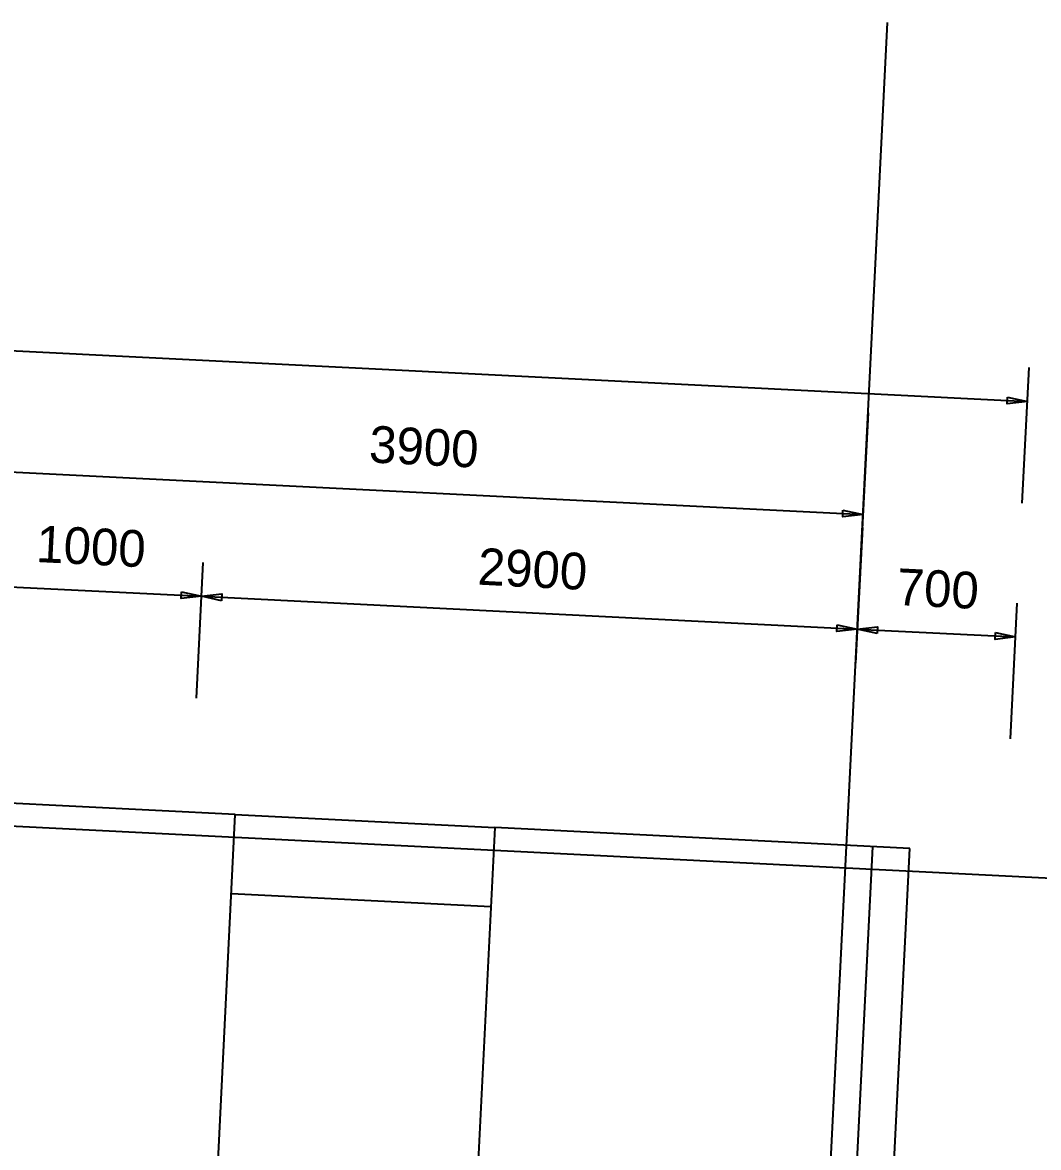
# Model space of a CAD drawing. Extents: x 549999 to 550212, y 1838161 to 1838467.
# Drawn here: x 550082.542 to 550087.029, y 1838243.963 to 1838248.933 of the extents above; entities that cross this region are included whole.
import ezdxf

# ---------------------------------------------------------------- set-up
doc = ezdxf.new("R2010")
doc.units = 0
for name, color, linetype in [('Level 18', 7, 'Continuous'), ('Level 20', 7, 'Continuous'), ('Level 27', 7, 'Continuous'), ('Level 4', 7, 'Continuous')]:
    doc.layers.add(name, color=color, linetype=linetype)

msp = doc.modelspace()

# ---------------------------------------------------------------- linework, layer by layer
at = {"layer": 'Level 18'}
for p, q in [((550085.7162, 1838235.9957), (550086.3629, 1838248.9328)), ((550064.9521, 1838246.2601), (550092.4818, 1838244.8838))]:
    msp.add_line(p, q, dxfattribs=at)
at = {"layer": 'Level 20'}
for p, q in [((550069.5019, 1838248.1323), (550086.9801, 1838247.2585)), ((550086.9576, 1838246.8091), (550086.9876, 1838247.4083)), ((550086.2767, 1838247.2087), (550086.2468, 1838246.6095)), ((550082.3591, 1838246.9541), (550086.2543, 1838246.7594)), ((550086.2515, 1838246.7028), (550086.2215, 1838246.1036)), ((550086.2515, 1838246.7028), (550086.2215, 1838246.1036)), ((550083.3101, 1838245.9488), (550083.3401, 1838246.548)), ((550083.3101, 1838245.9488), (550083.3401, 1838246.548)), ((550082.3338, 1838246.4481), (550083.3326, 1838246.3982)), ((550083.3326, 1838246.3982), (550086.229, 1838246.2534)), ((550086.9056, 1838245.7691), (550086.9356, 1838246.3683)), ((550086.229, 1838246.2534), (550086.9281, 1838246.2185))]:
    msp.add_line(p, q, dxfattribs=at)
for points in [[(550086.8917, 1838247.2778), (550086.9801, 1838247.2585), (550086.8902, 1838247.2481)], [(550086.1658, 1838246.7787), (550086.2543, 1838246.7594), (550086.1644, 1838246.749)], [(550083.2442, 1838246.4175), (550083.3326, 1838246.3982), (550083.2427, 1838246.3878)], [(550083.421, 1838246.3789), (550083.3326, 1838246.3982), (550083.4225, 1838246.4086)], [(550086.1405, 1838246.2727), (550086.229, 1838246.2534), (550086.1391, 1838246.243)], [(550086.3174, 1838246.2341), (550086.229, 1838246.2534), (550086.3189, 1838246.2638)], [(550086.8397, 1838246.2378), (550086.9281, 1838246.2185), (550086.8382, 1838246.2081)]]:
    msp.add_lwpolyline(points, close=True, dxfattribs=at)
at = {"layer": 'Level 27'}
for p, q in [((550083.4821, 1838245.4339), (550084.6282, 1838245.3766)), ((550084.6107, 1838245.027), (550083.4646, 1838245.0843))]:
    msp.add_line(p, q, dxfattribs=at)
at = {"layer": 'Level 4'}
for p, q in [((550083.4821, 1838245.4339), (550082.1713, 1838245.4994)), ((550083.3772, 1838243.3365), (550083.4821, 1838245.4339)), ((550084.6282, 1838245.3766), (550084.5234, 1838243.2792)), ((550086.4609, 1838245.2849), (550084.6282, 1838245.3766)), ((550086.2961, 1838245.2932), (550086.1913, 1838243.1958)), ((550086.3186, 1838242.4385), (550086.4609, 1838245.2849))]:
    msp.add_line(p, q, dxfattribs=at)

# ---------------------------------------------------------------- texts
at = {"layer": 'Level 20'}
for s, p in [('3900', (550084.07, 1838246.99)), ('1000', (550082.6, 1838246.55)), ('2900', (550084.55, 1838246.45)), ('700', (550086.4, 1838246.36))]:
    msp.add_text(s, height=0.16224, rotation=357.138, dxfattribs=at).set_placement(p)

doc.saveas('drawing.dxf')
